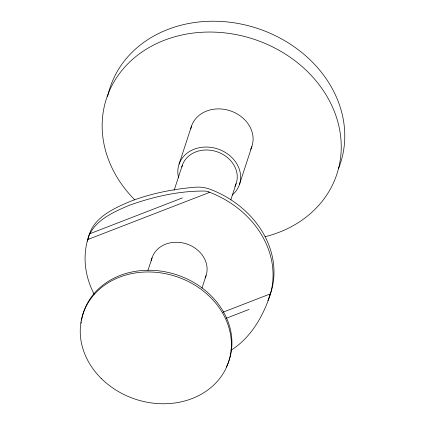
<?xml version="1.0" encoding="UTF-8"?>
<svg xmlns="http://www.w3.org/2000/svg" width="425" height="425" viewBox="0 0 425 425"><rect width="100%" height="100%" fill="white"/><g stroke="black" fill="none" stroke-linecap="round" stroke-linejoin="round"><path stroke-width="0.64" d="M94.122 294.137A95.322 80.394 18.1 0 1 87.709 239.546L87.98 238.616M270.146 294.817L270.433 293.845A95.322 80.394 18.1 0 0 209.748 192.312L208.643 191.914M179.079 164.135L191.553 125.986M147.948 270.417L152.054 257.848M174.117 190.347L182.325 165.24M201.976 288.123L206.088 275.543M230.802 199.931L236.13 183.621M239.376 184.726L251.844 146.577M269.142 297.914C261.853 318.511 249.757 338.481 230.924 350.333M88.782 236.146C95.742 219.656 113.953 211.884 129.359 205.264C153.59 196.61 179.472 190.74 205.275 191.059A16.718 11.231 22.9 0 1 208.654 191.877M267.888 300.735L271.363 290.998A95.322 80.394 18.1 0 0 210.678 189.465C205.923 187.653 200.775 186.803 195.691 187.165C173.538 189.008 151.491 193.333 130.677 201.238C114.113 208.25 93.282 217.403 88.639 236.704A95.322 80.394 18.1 0 0 87.497 241.315M89.733 233.782L182.357 197.928M87.709 239.546L209.748 192.312M222.838 312.263L270.433 293.845M226.164 318.293L249.013 309.448M87.991 238.414A16.718 2.114 -78.7 0 1 88.804 235.944M151.295 260.998A28.427 23.975 18.1 0 1 186.192 243.801A28.427 23.975 18.1 0 1 205.11 277.982M270.231 294.706A16.718 2.683 -68.1 0 1 269.216 297.851M190.74 128.95A31.859 26.871 18.1 0 1 230.52 110.898A31.859 26.871 18.1 0 1 250.638 149.409M107.647 96.459A121.247 102.255 18.1 0 1 255.08 27.652A121.247 102.255 18.1 0 1 338.576 168.369M134.794 199.877A121.247 102.255 18.1 0 1 151.385 46.24A121.247 102.255 18.1 0 1 326.57 95.699A121.247 102.255 18.1 0 1 265.2 236.698M178.622 177.884A31.859 26.871 18.1 0 1 217.372 148.824A31.859 26.871 18.1 0 1 232.183 195.048M181.799 167.02A28.427 23.975 18.1 0 1 217.797 152.028A28.427 23.975 18.1 0 1 234.892 186.458M81.573 320.206A76.649 64.642 18.1 0 1 176.232 274.64A76.649 64.642 18.1 0 1 226.318 367.11M81.148 323.212A76.649 64.642 18.1 0 1 81.297 322.007M101.161 378.362A76.649 64.642 18.1 0 0 228.342 362.642A76.649 64.642 18.1 0 0 137.923 272.595A76.649 64.642 18.1 0 0 101.161 378.362"/></g></svg>
